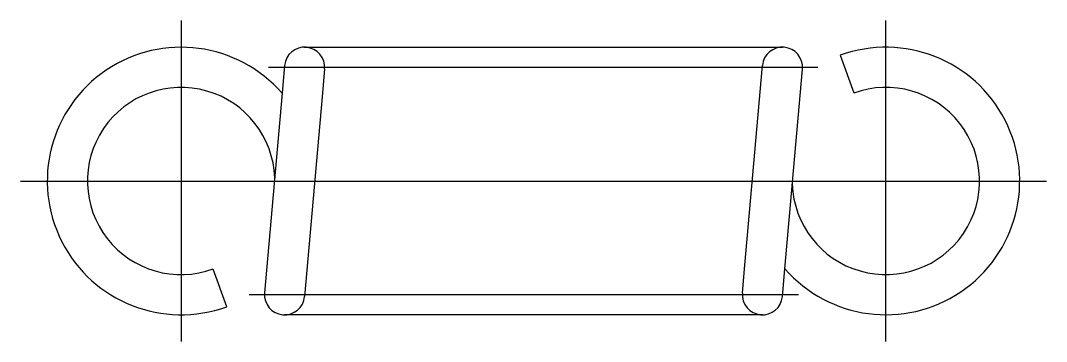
# Model space of a CAD drawing. Extents: x 10.1 to 60.8, y 10 to 51.8.
# Drawn here: x 49.35 to 60.85, y 48.2 to 51.8 of the extents above; entities outside this region: 2.
import ezdxf

# ---------------------------------------------------------------- set-up
doc = ezdxf.new("R2010")
doc.units = 0
doc.linetypes.add('CENTER', pattern=[50.8, 31.75, -6.35, 6.35, -6.35])
doc.linetypes.add('DASHED', pattern=[19.05, 12.7, -6.35])
doc.layers.get('0').update_dxf_attribs({"linetype": 'CONTINUOUS'})
doc.layers.add('CENTER', color=1, linetype='CENTER')
doc.styles.get("Standard").update_dxf_attribs({"font": 'txt.shx'})

msp = doc.modelspace()

# ---------------------------------------------------------------- linework, layer by layer
at = {"color": 3, "linetype": 'DASHED'}
for p, q in [((52.534, 51.501), (57.89, 51.501)), ((57.666, 48.499), (52.31, 48.499))]:
    msp.add_line(p, q, dxfattribs=at)
at = {"color": 7, "linetype": 'CONTINUOUS'}
for p, q in [((58.537, 51.41), (58.691, 50.987)), ((52.31, 51.295), (52.282, 50.984)), ((57.521, 49.646), (57.665, 51.295)), ((52.758, 51.256), (52.731, 50.945)), ((57.969, 49.607), (58.114, 51.256)), ((52.282, 50.984), (52.231, 50.393)), ((52.731, 50.945), (52.679, 50.354)), ((52.231, 50.393), (52.086, 48.744)), ((52.679, 50.354), (52.535, 48.705)), ((57.469, 49.055), (57.521, 49.646)), ((57.918, 49.016), (57.969, 49.607)), ((51.663, 48.59), (51.509, 49.013)), ((57.442, 48.744), (57.469, 49.055)), ((57.89, 48.705), (57.918, 49.016))]:
    msp.add_line(p, q, dxfattribs=at)
for centre, radius, start, end in [((51.15, 50), 1.5, 40.9859, 290), ((52.534, 51.276), 0.225, 355, 175), ((57.89, 51.276), 0.225, 355, 175), ((59.05, 50), 1.5, 220.9859, 110), ((51.15, 50), 1.05, 1.9639, 290), ((59.05, 50), 1.05, 181.9639, 110), ((52.31, 48.724), 0.225, 175, 355), ((57.666, 48.724), 0.225, 175, 355)]:
    msp.add_arc(centre, radius, start, end, dxfattribs=at)
at = {"layer": 'CENTER'}
for p, q in [((51.15, 51.8), (51.15, 48.2)), ((59.05, 48.2), (59.05, 51.8)), ((52.13, 51.276), (58.286, 51.276)), ((49.35, 50), (60.85, 50)), ((58.07, 48.724), (51.914, 48.724))]:
    msp.add_line(p, q, dxfattribs=at)

# ---------------------------------------------------------------- texts
for s, p in [('AWF 3 - 10', (10, 20)), ('AWF03', (10, 10))]:
    msp.add_text(s, height=2).set_placement(p)

doc.saveas('drawing.dxf')
